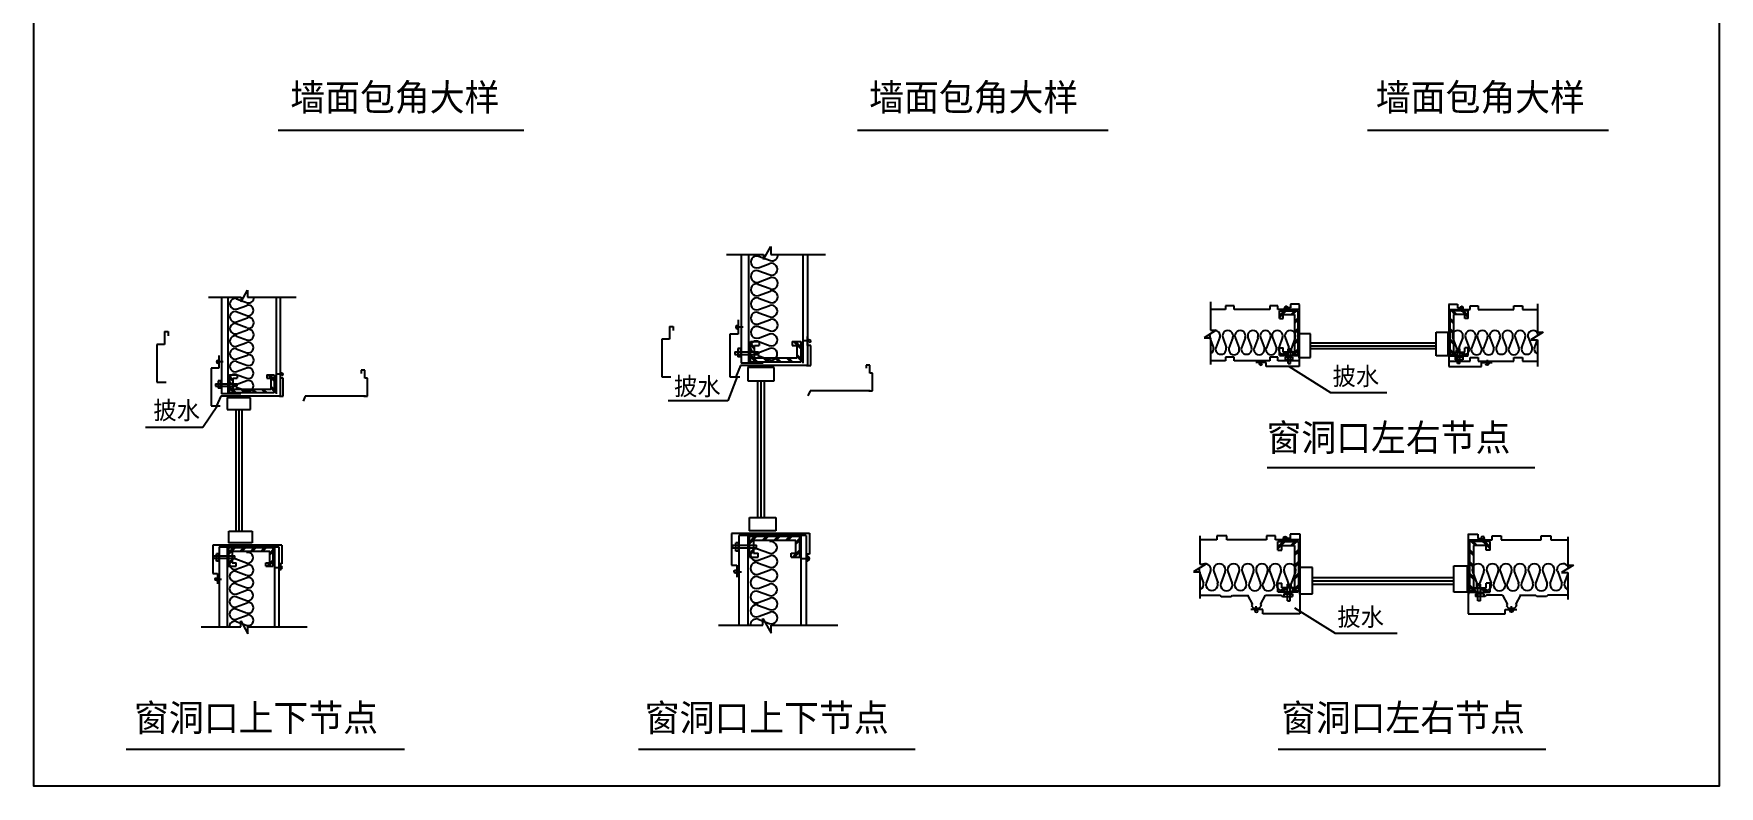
# Model space of a CAD drawing. Header units: metres. Extents: x 1038 to 1242, y 480 to 684.
# Drawn here: x 1038.2 to 1241.9, y 479.7 to 570.7 of the extents above; entities that cross this region are included whole.
import ezdxf

# ---------------------------------------------------------------- set-up
doc = ezdxf.new("R2010")
doc.units = ezdxf.units.M
doc.layers.add('2', color=1, linetype='Continuous')
doc.layers.add('5', color=7, linetype='Continuous')

msp = doc.modelspace()

# ---------------------------------------------------------------- linework, layer by layer
for p, q in [((1067.7, 559.01), (1097.4, 559.01)), ((1137.71, 559.01), (1168, 559.01)), ((1199.36, 559.01), (1228.49, 559.01)), ((1125.68, 542.04), (1127.14, 541.51)), ((1125.73, 543.77), (1127.19, 543.24)), ((1125.73, 542.38), (1127.12, 542.89)), ((1127.19, 542.93), (1127.19, 542.93)), ((1125.68, 540.41), (1127.14, 539.87)), ((1125.73, 540.66), (1127.19, 541.2)), ((1062.67, 538.63), (1063.97, 538.15)), ((1062.67, 537.39), (1063.9, 537.84)), ((1063.97, 537.88), (1063.97, 537.88)), ((1125.73, 539.03), (1127.19, 539.57)), ((1125.73, 538.71), (1127.19, 538.17)), ((1125.73, 537.32), (1127.12, 537.83)), ((1127.19, 537.86), (1127.19, 537.86)), ((1191.1, 537.95), (1191.1, 530.44)), ((1209.17, 537.95), (1209.17, 530.44)), ((1062.62, 537.09), (1063.92, 536.61)), ((1062.67, 535.86), (1063.97, 536.34)), ((1125.68, 536.98), (1127.14, 536.44)), ((1125.73, 535.6), (1127.19, 536.13)), ((1188.73, 537.17), (1190.94, 537.17)), ((1188.73, 536.61), (1189.29, 537.17)), ((1188.73, 536.39), (1189.51, 537.17)), ((1188.73, 536.24), (1188.73, 537.17)), ((1188.73, 536.24), (1189.16, 536.24)), ((1189.16, 536.74), (1190.51, 536.74)), ((1189.16, 536.24), (1189.16, 536.74)), ((1189.49, 537.57), (1189.49, 537.07)), ((1190.12, 536.74), (1190.55, 537.17)), ((1190.34, 536.74), (1190.77, 537.17)), ((1190.51, 536.74), (1190.51, 532.19)), ((1190.51, 535.88), (1190.94, 536.3)), ((1190.51, 535.66), (1190.94, 536.08)), ((1190.94, 537.17), (1190.94, 531.76)), ((1211.53, 537.17), (1209.32, 537.17)), ((1209.32, 537.17), (1209.32, 531.76)), ((1209.75, 535.88), (1209.32, 536.3)), ((1209.75, 535.66), (1209.32, 536.08)), ((1209.92, 536.74), (1209.49, 537.17)), ((1210.14, 536.74), (1209.72, 537.17)), ((1211.1, 536.74), (1209.75, 536.74)), ((1209.75, 536.74), (1209.75, 532.19)), ((1211.53, 536.39), (1210.75, 537.17)), ((1210.77, 537.57), (1210.77, 537.07)), ((1211.53, 536.61), (1210.97, 537.17)), ((1211.1, 536.24), (1211.1, 536.74)), ((1211.53, 536.24), (1211.1, 536.24)), ((1211.53, 536.24), (1211.53, 537.17)), ((1053.95, 534.66), (1054.4, 534.66)), ((1054.4, 534.66), (1054.4, 534.15)), ((1062.62, 535.64), (1063.92, 535.16)), ((1062.67, 534.41), (1063.97, 534.89)), ((1062.67, 534.12), (1063.97, 533.65)), ((1114.98, 535.29), (1115.43, 535.29)), ((1115.43, 535.29), (1115.43, 534.79)), ((1123.18, 535.24), (1123.9, 535.24)), ((1125.73, 535.27), (1127.19, 534.74)), ((1125.73, 533.89), (1127.19, 534.43)), ((1180.27, 534.01), (1180.75, 532.71)), ((1181.5, 534.01), (1181.02, 532.71)), ((1181.85, 533.97), (1182.32, 532.67)), ((1183.07, 533.97), (1182.6, 532.67)), ((1183.36, 533.97), (1183.84, 532.67)), ((1184.59, 534.01), (1184.11, 532.71)), ((1184.89, 533.97), (1185.34, 532.73)), ((1186.13, 533.97), (1185.65, 532.67)), ((1186.41, 533.97), (1186.89, 532.67)), ((1187.64, 534.01), (1187.16, 532.71)), ((1187.86, 533.97), (1188.34, 532.67)), ((1189.09, 534.01), (1188.62, 532.71)), ((1189.39, 533.97), (1189.85, 532.73)), ((1190.63, 533.97), (1190.15, 532.67)), ((1190.51, 534.62), (1190.94, 535.05)), ((1190.51, 534.4), (1190.94, 534.82)), ((1190.51, 533.36), (1190.94, 533.79)), ((1191.05, 534.38), (1191.05, 531.5)), ((1192.47, 534.38), (1191.05, 534.38)), ((1192.47, 531.54), (1192.47, 534.38)), ((1207.64, 531.74), (1207.64, 534.58)), ((1207.64, 534.58), (1209.07, 534.58)), ((1209.07, 534.58), (1209.07, 531.7)), ((1209.75, 534.62), (1209.32, 535.05)), ((1209.75, 534.4), (1209.32, 534.82)), ((1209.75, 533.36), (1209.32, 533.79)), ((1209.63, 533.97), (1210.11, 532.67)), ((1210.87, 533.97), (1210.41, 532.73)), ((1211.17, 534.01), (1211.65, 532.71)), ((1212.4, 533.97), (1211.92, 532.67)), ((1212.62, 534.01), (1213.1, 532.71)), ((1213.85, 533.97), (1213.37, 532.67)), ((1214.14, 533.97), (1214.61, 532.67)), ((1215.37, 533.97), (1214.92, 532.73)), ((1215.67, 534.01), (1216.15, 532.71)), ((1216.9, 533.97), (1216.43, 532.67)), ((1217.19, 533.97), (1217.66, 532.67)), ((1218.41, 533.97), (1217.94, 532.67)), ((1218.76, 534.01), (1219.24, 532.71)), ((1062.62, 532.58), (1063.92, 532.11)), ((1062.67, 532.89), (1063.9, 533.34)), ((1062.67, 531.36), (1063.97, 531.83)), ((1063.97, 533.37), (1063.97, 533.37)), ((1124.77, 530.99), (1124.77, 533.47)), ((1124.78, 533.46), (1125.82, 533.46)), ((1124.78, 533.26), (1125.26, 532.78)), ((1124.78, 533.01), (1125.26, 532.53)), ((1124.78, 531.85), (1125.65, 530.98)), ((1125.26, 532.98), (1125.82, 532.98)), ((1125.26, 531.46), (1125.26, 532.98)), ((1125.68, 533.5), (1127.14, 532.96)), ((1125.68, 532.12), (1127.14, 532.66)), ((1125.68, 531.78), (1127.14, 531.24)), ((1125.82, 533.46), (1125.82, 532.98)), ((1129.82, 533.46), (1130.86, 533.46)), ((1129.82, 533.46), (1129.82, 532.98)), ((1129.82, 532.98), (1130.38, 532.98)), ((1129.99, 533.46), (1130.86, 532.59)), ((1130.24, 533.46), (1130.86, 532.84)), ((1130.38, 532.98), (1130.38, 531.46)), ((1130.38, 531.91), (1130.86, 531.43)), ((1130.86, 533.46), (1130.86, 530.98)), ((1131.87, 533.55), (1131.15, 533.55)), ((1185.38, 532.67), (1185.38, 532.67)), ((1188.73, 532.69), (1189.16, 532.69)), ((1188.73, 531.76), (1188.73, 532.69)), ((1190.93, 531.75), (1188.73, 531.75)), ((1188.91, 531.76), (1189.34, 532.19)), ((1189.13, 531.76), (1189.56, 532.19)), ((1189.16, 532.19), (1189.16, 532.69)), ((1190.51, 532.19), (1189.16, 532.19)), ((1189.88, 532.67), (1189.88, 532.67)), ((1190.17, 531.76), (1190.94, 532.53)), ((1190.39, 531.76), (1190.94, 532.31)), ((1190.51, 533.14), (1190.94, 533.57)), ((1192.47, 533.32), (1207.68, 533.32)), ((1192.47, 532.96), (1207.68, 532.96)), ((1192.47, 532.61), (1207.68, 532.61)), ((1209.07, 531.74), (1207.64, 531.74)), ((1209.75, 533.14), (1209.32, 533.57)), ((1210.09, 531.76), (1209.32, 532.53)), ((1209.87, 531.76), (1209.32, 532.31)), ((1209.33, 531.75), (1211.53, 531.75)), ((1209.75, 532.19), (1211.1, 532.19)), ((1210.38, 532.67), (1210.38, 532.67)), ((1211.13, 531.76), (1210.7, 532.19)), ((1211.35, 531.76), (1210.92, 532.19)), ((1211.53, 532.69), (1211.1, 532.69)), ((1211.1, 532.19), (1211.1, 532.69)), ((1211.53, 531.76), (1211.53, 532.69)), ((1214.89, 532.67), (1214.89, 532.67)), ((1219.87, 533.68), (1219.51, 532.71)), ((1060.4, 531.04), (1061.04, 531.04)), ((1062.67, 531.07), (1063.97, 530.59)), ((1062.67, 529.84), (1063.97, 530.32)), ((1078.17, 530), (1077.73, 530)), ((1077.73, 530), (1077.73, 529.6)), ((1127.64, 530.33), (1124.4, 530.33)), ((1124.44, 530.33), (1124.44, 528.73)), ((1124.78, 531.6), (1125.4, 530.98)), ((1130.86, 530.98), (1124.78, 530.98)), ((1130.38, 531.46), (1125.26, 531.46)), ((1126.34, 531.46), (1126.82, 530.98)), ((1126.59, 531.46), (1127.07, 530.98)), ((1127.64, 528.73), (1127.64, 530.33)), ((1127.75, 531.46), (1128.23, 530.98)), ((1128, 531.46), (1128.48, 530.98)), ((1129.16, 531.46), (1129.64, 530.98)), ((1129.41, 531.46), (1129.89, 530.98)), ((1130.38, 531.66), (1130.86, 531.18)), ((1139.2, 530.63), (1138.76, 530.63)), ((1138.76, 530.63), (1138.76, 530.23)), ((1187.12, 530.92), (1185.85, 530.92)), ((1186.42, 530.77), (1186.42, 531.27)), ((1187.12, 530.44), (1187.12, 530.92)), ((1191.1, 530.44), (1187.12, 530.44)), ((1189.9, 530.44), (1194.9, 527.32)), ((1191.05, 531.54), (1192.47, 531.54)), ((1209.17, 530.44), (1213.14, 530.44)), ((1213.14, 530.44), (1213.14, 530.92)), ((1213.14, 530.92), (1214.41, 530.92)), ((1213.85, 530.77), (1213.85, 531.26)), ((1061.81, 527.26), (1061.81, 529.47)), ((1061.83, 529.46), (1062.75, 529.46)), ((1061.83, 529.28), (1062.25, 528.86)), ((1061.83, 529.06), (1062.25, 528.63)), ((1061.83, 528.03), (1062.6, 527.26)), ((1061.83, 527.8), (1062.38, 527.26)), ((1062.25, 529.03), (1062.75, 529.03)), ((1062.25, 527.68), (1062.25, 529.03)), ((1066.81, 527.68), (1062.25, 527.68)), ((1062.62, 529.49), (1063.92, 529.02)), ((1062.62, 528.27), (1063.92, 528.74)), ((1062.62, 527.96), (1063.92, 527.49)), ((1062.75, 529.46), (1062.75, 529.03)), ((1063.21, 527.68), (1063.63, 527.26)), ((1063.43, 527.68), (1063.85, 527.26)), ((1064.46, 527.68), (1064.89, 527.26)), ((1064.69, 527.68), (1065.11, 527.26)), ((1065.72, 527.68), (1066.15, 527.26)), ((1065.94, 527.68), (1066.37, 527.26)), ((1066.31, 529.46), (1067.23, 529.46)), ((1066.31, 529.46), (1066.31, 529.03)), ((1066.31, 529.03), (1066.81, 529.03)), ((1066.46, 529.46), (1067.23, 528.69)), ((1066.68, 529.46), (1067.23, 528.91)), ((1066.81, 529.03), (1066.81, 527.68)), ((1066.81, 528.08), (1067.23, 527.65)), ((1066.81, 527.85), (1067.23, 527.43)), ((1067.23, 529.46), (1067.23, 527.26)), ((1068.13, 529.54), (1067.49, 529.54)), ((1124.44, 528.73), (1127.64, 528.73)), ((1125.64, 528.73), (1125.64, 512.15)), ((1126.04, 528.73), (1126.04, 512.15)), ((1126.44, 528.73), (1126.44, 512.15)), ((1064.37, 526.68), (1061.49, 526.68)), ((1061.52, 526.68), (1061.52, 525.26)), ((1067.23, 527.26), (1061.83, 527.26)), ((1064.37, 525.26), (1064.37, 526.68)), ((1061.52, 525.26), (1064.37, 525.26)), ((1062.59, 525.26), (1062.59, 510.52)), ((1062.94, 525.26), (1062.94, 510.52)), ((1063.3, 525.26), (1063.3, 510.52)), ((1187.22, 518.24), (1219.57, 518.24)), ((1124.66, 510.59), (1124.66, 512.19)), ((1124.66, 512.19), (1127.86, 512.19)), ((1127.86, 512.19), (1127.86, 510.59)), ((1061.72, 509.13), (1061.72, 510.55)), ((1061.72, 510.55), (1064.57, 510.55)), ((1064.57, 510.55), (1064.57, 509.13)), ((1131.9, 510.26), (1122.48, 510.26)), ((1122.48, 510.26), (1122.48, 506.44)), ((1127.86, 510.59), (1124.62, 510.59)), ((1124.63, 509.9), (1124.63, 507.42)), ((1124.65, 509.03), (1125.51, 509.9)), ((1124.65, 509.28), (1125.26, 509.9)), ((1130.73, 509.9), (1124.65, 509.9)), ((1125.13, 509.42), (1125.13, 507.9)), ((1130.25, 509.42), (1125.13, 509.42)), ((1126.2, 509.42), (1126.68, 509.9)), ((1126.45, 509.42), (1126.93, 509.9)), ((1127.61, 509.42), (1128.09, 509.9)), ((1127.86, 509.42), (1128.34, 509.9)), ((1129.03, 509.42), (1129.51, 509.9)), ((1129.28, 509.42), (1129.76, 509.9)), ((1130.25, 509.23), (1130.73, 509.71)), ((1130.25, 508.98), (1130.73, 509.46)), ((1130.25, 507.9), (1130.25, 509.42)), ((1130.73, 507.42), (1130.73, 509.9)), ((1189.36, 509.74), (1189.36, 509.18)), ((1191.17, 510.17), (1191.17, 500.55)), ((1211.5, 510.17), (1211.5, 500.55)), ((1213.31, 509.74), (1213.31, 509.18)), ((1068.15, 508.84), (1059.78, 508.84)), ((1059.78, 508.84), (1059.78, 505.44)), ((1064.57, 509.13), (1061.68, 509.13)), ((1061.69, 508.51), (1061.69, 506.31)), ((1061.71, 507.75), (1062.48, 508.52)), ((1061.71, 507.97), (1062.25, 508.52)), ((1067.11, 508.52), (1061.71, 508.52)), ((1062.13, 508.09), (1062.13, 506.74)), ((1066.68, 508.09), (1062.13, 508.09)), ((1063.08, 508.09), (1063.51, 508.52)), ((1063.31, 508.09), (1063.73, 508.52)), ((1064.34, 508.09), (1064.77, 508.52)), ((1064.56, 508.09), (1064.99, 508.52)), ((1065.6, 508.09), (1066.02, 508.52)), ((1065.82, 508.09), (1066.25, 508.52)), ((1066.68, 507.92), (1067.11, 508.34)), ((1066.68, 507.7), (1067.11, 508.12)), ((1066.68, 506.74), (1066.68, 508.09)), ((1067.11, 506.31), (1067.11, 508.52)), ((1124.65, 507.87), (1125.13, 508.35)), ((1124.65, 507.62), (1125.13, 508.1)), ((1124.65, 507.42), (1125.69, 507.42)), ((1125.13, 507.9), (1125.69, 507.9)), ((1125.64, 508.42), (1127.1, 507.88)), ((1125.69, 507.42), (1125.69, 507.9)), ((1125.69, 507.04), (1127.15, 507.57)), ((1129.69, 507.42), (1129.69, 507.9)), ((1129.69, 507.9), (1130.25, 507.9)), ((1129.69, 507.42), (1130.73, 507.42)), ((1129.85, 507.42), (1130.73, 508.29)), ((1130.1, 507.42), (1130.73, 508.04)), ((1188.52, 508.25), (1188.52, 509.29)), ((1188.52, 508.42), (1189.39, 509.29)), ((1188.52, 508.67), (1189.14, 509.29)), ((1188.52, 509.29), (1191, 509.29)), ((1188.52, 508.25), (1189, 508.25)), ((1189, 508.25), (1189, 508.81)), ((1189, 508.81), (1190.52, 508.81)), ((1190.07, 508.81), (1190.55, 509.29)), ((1190.32, 508.81), (1190.8, 509.29)), ((1190.52, 508.81), (1190.52, 503.69)), ((1190.52, 507.84), (1191, 508.32)), ((1190.52, 507.59), (1191, 508.07)), ((1191, 509.29), (1191, 503.21)), ((1211.68, 509.29), (1211.68, 503.21)), ((1214.16, 509.29), (1211.68, 509.29)), ((1212.16, 507.84), (1211.68, 508.32)), ((1212.16, 507.59), (1211.68, 508.07)), ((1212.35, 508.81), (1211.87, 509.29)), ((1212.6, 508.81), (1212.12, 509.29)), ((1212.16, 508.81), (1212.16, 503.69)), ((1213.68, 508.81), (1212.16, 508.81)), ((1214.16, 508.42), (1213.29, 509.29)), ((1214.16, 508.67), (1213.54, 509.29)), ((1213.68, 508.25), (1213.68, 508.81)), ((1214.16, 508.25), (1213.68, 508.25)), ((1214.16, 508.25), (1214.16, 509.29)), ((1059.78, 505.44), (1060.37, 505.44)), ((1060.37, 505.44), (1060.37, 504.17)), ((1061.71, 506.71), (1062.13, 507.14)), ((1061.71, 506.49), (1062.13, 506.92)), ((1061.71, 506.31), (1062.63, 506.31)), ((1062.13, 506.74), (1062.63, 506.74)), ((1062.58, 507.2), (1063.88, 506.72)), ((1062.58, 505.7), (1063.88, 505.22)), ((1062.63, 506.31), (1062.63, 506.74)), ((1062.63, 505.97), (1063.93, 506.45)), ((1066.19, 506.31), (1066.19, 506.74)), ((1066.19, 506.74), (1066.68, 506.74)), ((1066.19, 506.31), (1067.11, 506.31)), ((1066.33, 506.31), (1067.11, 507.09)), ((1066.56, 506.31), (1067.11, 506.87)), ((1068.02, 506.13), (1067.38, 506.13)), ((1122.48, 506.44), (1123.14, 506.44)), ((1122.97, 505.64), (1123.69, 505.64)), ((1123.14, 506.44), (1123.14, 505.01)), ((1125.64, 506.73), (1127.1, 506.19)), ((1125.69, 505.35), (1127.15, 505.89)), ((1131.75, 507.22), (1131.03, 507.22)), ((1179.1, 505.45), (1179.53, 504.28)), ((1180.38, 505.74), (1179.84, 504.28)), ((1180.77, 505.69), (1181.3, 504.23)), ((1182.15, 505.69), (1181.61, 504.23)), ((1182.47, 505.69), (1183.01, 504.23)), ((1183.85, 505.74), (1183.32, 504.28)), ((1184.19, 505.69), (1184.7, 504.3)), ((1185.58, 505.69), (1185.05, 504.23)), ((1185.9, 505.69), (1186.44, 504.23)), ((1187.29, 505.74), (1186.75, 504.28)), ((1187.54, 505.69), (1188.07, 504.23)), ((1188.92, 505.74), (1188.38, 504.28)), ((1189.26, 505.69), (1189.77, 504.3)), ((1190.65, 505.69), (1190.11, 504.23)), ((1190.52, 506.42), (1191, 506.9)), ((1190.52, 506.17), (1191, 506.65)), ((1190.52, 505.01), (1191, 505.49)), ((1190.52, 504.76), (1191, 505.24)), ((1192.72, 506.16), (1191.12, 506.16)), ((1191.12, 506.16), (1191.12, 502.92)), ((1192.72, 502.96), (1192.72, 506.16)), ((1209.79, 506.38), (1211.39, 506.38)), ((1209.79, 503.18), (1209.79, 506.38)), ((1211.39, 506.38), (1211.39, 503.14)), ((1211.55, 506.16), (1211.55, 502.92)), ((1212.16, 506.42), (1211.68, 506.9)), ((1212.16, 506.17), (1211.68, 506.65)), ((1212.16, 505.01), (1211.68, 505.49)), ((1212.16, 504.76), (1211.68, 505.24)), ((1212.03, 505.69), (1212.56, 504.23)), ((1213.42, 505.69), (1212.91, 504.3)), ((1213.76, 505.74), (1214.29, 504.28)), ((1215.14, 505.69), (1214.6, 504.23)), ((1215.39, 505.74), (1215.93, 504.28)), ((1216.77, 505.69), (1216.23, 504.23)), ((1217.09, 505.69), (1217.63, 504.23)), ((1218.48, 505.69), (1217.97, 504.3)), ((1218.82, 505.74), (1219.36, 504.28)), ((1220.2, 505.69), (1219.67, 504.23)), ((1220.53, 505.69), (1221.06, 504.23)), ((1221.91, 505.69), (1221.37, 504.23)), ((1222.3, 505.74), (1222.84, 504.28)), ((1223.56, 505.41), (1223.14, 504.28)), ((1060.22, 504.73), (1060.86, 504.73)), ((1062.63, 504.47), (1063.93, 504.95)), ((1062.63, 504.19), (1063.93, 503.71)), ((1062.63, 502.95), (1063.86, 503.4)), ((1063.93, 503.44), (1063.93, 503.44)), ((1125.64, 503.3), (1127.1, 502.76)), ((1125.69, 505.03), (1127.15, 504.49)), ((1125.69, 503.64), (1127.08, 504.15)), ((1127.15, 504.18), (1127.15, 504.18)), ((1184.74, 504.23), (1184.74, 504.23)), ((1190.99, 503.19), (1188.51, 503.19)), ((1188.52, 503.21), (1188.52, 504.25)), ((1188.52, 504.25), (1189, 504.25)), ((1188.72, 503.21), (1189.2, 503.69)), ((1188.97, 503.21), (1189.45, 503.69)), ((1189, 503.69), (1189, 504.25)), ((1190.52, 503.69), (1189, 503.69)), ((1189.81, 504.23), (1189.81, 504.23)), ((1190.13, 503.21), (1191, 504.07)), ((1190.38, 503.21), (1191, 503.82)), ((1192.72, 504.96), (1209.83, 504.96)), ((1192.72, 504.56), (1209.83, 504.56)), ((1192.72, 504.16), (1209.83, 504.16)), ((1212.54, 503.21), (1211.68, 504.07)), ((1212.29, 503.21), (1211.68, 503.82)), ((1211.68, 503.19), (1214.16, 503.19)), ((1212.16, 503.69), (1213.68, 503.69)), ((1212.87, 504.23), (1212.87, 504.23)), ((1213.71, 503.21), (1213.23, 503.69)), ((1213.96, 503.21), (1213.48, 503.69)), ((1213.68, 503.69), (1213.68, 504.25)), ((1214.16, 504.25), (1213.68, 504.25)), ((1214.16, 503.21), (1214.16, 504.25)), ((1217.94, 504.23), (1217.94, 504.23)), ((1062.58, 502.65), (1063.88, 502.17)), ((1062.63, 501.42), (1063.93, 501.9)), ((1125.64, 501.61), (1127.1, 501.07)), ((1125.69, 501.92), (1127.15, 502.45)), ((1185.91, 500.92), (1185.91, 501.48)), ((1190.51, 501.3), (1195.46, 498.21)), ((1191.12, 502.96), (1192.72, 502.96)), ((1211.39, 503.18), (1209.79, 503.18)), ((1216.77, 500.92), (1216.77, 501.48)), ((1062.58, 501.15), (1063.88, 500.67)), ((1062.63, 499.92), (1063.93, 500.4)), ((1062.63, 499.63), (1063.93, 499.16)), ((1125.69, 500.23), (1127.15, 500.77)), ((1125.69, 499.91), (1127.15, 499.37)), ((1186.7, 501.09), (1185.27, 501.09)), ((1186.7, 500.55), (1186.7, 501.09)), ((1191.17, 500.55), (1186.7, 500.55)), ((1211.5, 500.55), (1215.98, 500.55)), ((1215.98, 500.55), (1215.98, 501.09)), ((1215.98, 501.09), (1217.4, 501.09)), ((1063.93, 498.88), (1063.93, 498.88)), ((1127.15, 499.06), (1127.15, 499.06)), ((1049.32, 484.19), (1082.98, 484.19)), ((1111.23, 484.19), (1144.7, 484.19)), ((1188.54, 484.19), (1220.89, 484.19))]:
    msp.add_line(p, q)
msp.add_lwpolyline([(1038.15, 684.26), (1241.87, 684.26), (1241.87, 479.72), (1038.15, 479.72)], close=True)
for points in [[(1189.33, 537.51, -0.04), (1189.33, 537.54, -1), (1189.69, 537.54, -1)], [(1210.93, 537.51, 0.04), (1210.93, 537.54, 1), (1210.57, 537.54, 1)], [(1123.24, 535.41, 0.04), (1123.21, 535.41, 1), (1123.21, 535.01, 1)], [(1131.81, 533.73, -0.04), (1131.84, 533.73, -1), (1131.84, 533.33, -1)], [(1060.46, 531.19, 0.04), (1060.43, 531.19, 1), (1060.43, 530.84, 1)], [(1068.07, 529.69, -0.04), (1068.1, 529.7, -1), (1068.1, 529.34, -1)], [(1186.26, 530.83, 0.04), (1186.26, 530.8, 1), (1186.62, 530.8, 1)], [(1214, 530.82, -0.04), (1214, 530.79, -1), (1213.65, 530.79, -1)], [(1189.19, 509.67, -0.04), (1189.19, 509.71, -1), (1189.59, 509.71, -1)], [(1213.48, 509.67, 0.04), (1213.49, 509.71, 1), (1213.09, 509.71, 1)], [(1131.69, 507.05, 0.04), (1131.72, 507.04, 1), (1131.72, 507.44, 1)], [(1067.96, 505.98, 0.04), (1067.99, 505.98, 1), (1067.99, 506.33, 1)], [(1123.03, 505.47, -0.04), (1123, 505.47, -1), (1123, 505.87, -1)], [(1060.27, 504.58, -0.04), (1060.24, 504.58, -1), (1060.24, 504.93, -1)], [(1185.74, 500.99, 0.04), (1185.73, 500.95, 1), (1186.13, 500.95, 1)], [(1216.94, 500.99, -0.04), (1216.94, 500.95, -1), (1216.54, 500.95, -1)]]:
    msp.add_lwpolyline(points, format="xyb")
for centre, radius, start, end in [((1127.37, 543.94), 0.72, 254.04, 5.23), ((1125.53, 543.08), 0.72, 71.69, 288.31), ((1125.53, 541.34), 0.72, 71.69, 288.31), ((1127.31, 542.2), 0.72, 254.04, 105.96), ((1125.53, 539.72), 0.72, 71.69, 288.31), ((1127.37, 540.5), 0.72, 254.04, 105.96), ((1062.49, 538.01), 0.64, 71.69, 288.31), ((1064.08, 537.23), 0.64, 254.04, 105.96), ((1064.12, 538.77), 0.64, 254.04, 5.23), ((1125.53, 538.02), 0.72, 71.69, 288.31), ((1127.31, 537.14), 0.72, 254.04, 105.96), ((1127.37, 538.87), 0.72, 254.04, 105.96), ((1062.49, 536.46), 0.64, 71.69, 288.31), ((1064.12, 535.72), 0.64, 254.04, 105.96), ((1125.53, 536.29), 0.72, 71.69, 288.31), ((1127.37, 535.44), 0.72, 254.04, 105.96), ((1062.49, 535.02), 0.64, 71.69, 288.31), ((1062.49, 533.51), 0.64, 71.69, 288.31), ((1064.12, 534.27), 0.64, 254.04, 105.96), ((1125.53, 534.58), 0.72, 71.69, 288.31), ((1127.31, 533.66), 0.72, 254.04, 105.96), ((1180.91, 534.15), 0.64, 161.51, 198.31), ((1180.91, 534.15), 0.64, 341.69, 81.13), ((1182.46, 534.15), 0.64, 341.69, 198.31), ((1183.97, 534.15), 0.64, 341.69, 198.31), ((1185.51, 534.15), 0.64, 341.69, 198.31), ((1187.03, 534.15), 0.64, 341.69, 198.31), ((1188.46, 534.15), 0.64, 341.69, 198.31), ((1190.02, 534.15), 0.64, 341.69, 198.31), ((1210.25, 534.15), 0.64, 341.69, 198.31), ((1211.8, 534.15), 0.64, 341.69, 198.31), ((1213.24, 534.15), 0.64, 341.69, 198.31), ((1214.75, 534.15), 0.64, 341.69, 198.31), ((1216.29, 534.15), 0.64, 341.69, 198.31), ((1217.8, 534.15), 0.64, 341.69, 198.31), ((1219.35, 534.15), 0.64, 5.66, 198.71), ((1062.49, 531.97), 0.64, 71.69, 288.31), ((1064.08, 532.73), 0.64, 254.04, 105.96), ((1064.12, 531.21), 0.64, 254.04, 105.96), ((1125.48, 532.81), 0.72, 71.69, 288.31), ((1127.3, 531.95), 0.72, 254.04, 105.96), ((1180.12, 532.57), 0.64, 298.89, 15.96), ((1181.64, 532.56), 0.64, 164.04, 15.96), ((1183.22, 532.51), 0.64, 164.04, 15.96), ((1184.73, 532.56), 0.64, 164.04, 15.96), ((1186.27, 532.51), 0.64, 164.04, 15.96), ((1187.72, 532.51), 0.64, 164.04, 15.96), ((1189.23, 532.56), 0.64, 164.04, 15.96), ((1190.77, 532.51), 0.64, 164.04, 275.23), ((1209.49, 532.51), 0.64, 264.77, 15.96), ((1211.03, 532.56), 0.64, 164.04, 15.96), ((1212.54, 532.51), 0.64, 164.04, 15.96), ((1213.99, 532.51), 0.64, 164.04, 15.96), ((1215.53, 532.56), 0.64, 164.04, 15.96), ((1217.04, 532.51), 0.64, 164.04, 15.96), ((1218.62, 532.56), 0.64, 164.04, 15.96), ((1220.14, 532.57), 0.64, 164.04, 241.11), ((1062.49, 530.46), 0.64, 71.69, 288.31), ((1064.08, 529.64), 0.64, 254.04, 105.96), ((1062.44, 528.88), 0.64, 71.69, 288.31), ((1064.07, 528.12), 0.64, 254.04, 105.96), ((1127.27, 508.58), 0.72, 254.04, 105.96), ((1064.04, 507.34), 0.64, 254.04, 105.96), ((1125.49, 507.71), 0.72, 71.69, 288.31), ((1127.32, 506.88), 0.72, 254.04, 105.96), ((1062.45, 506.57), 0.64, 71.69, 288.31), ((1062.45, 505.09), 0.64, 71.69, 288.31), ((1064.08, 505.83), 0.64, 254.04, 105.96), ((1125.49, 506.04), 0.72, 71.69, 288.31), ((1127.32, 505.19), 0.72, 254.04, 105.96), ((1179.75, 505.88), 0.76, 165.77, 197.82), ((1179.71, 505.89), 0.72, 341.69, 111.19), ((1181.46, 505.89), 0.72, 341.69, 198.31), ((1183.16, 505.89), 0.72, 341.69, 198.31), ((1184.89, 505.89), 0.72, 341.69, 198.31), ((1186.6, 505.89), 0.72, 341.69, 198.31), ((1188.21, 505.89), 0.72, 341.69, 198.31), ((1189.96, 505.89), 0.72, 341.69, 198.31), ((1212.72, 505.89), 0.72, 341.69, 198.31), ((1214.46, 505.89), 0.72, 341.69, 198.31), ((1216.08, 505.89), 0.72, 341.69, 198.31), ((1217.78, 505.89), 0.72, 341.69, 198.31), ((1219.51, 505.89), 0.72, 341.69, 198.31), ((1221.22, 505.89), 0.72, 341.69, 198.31), ((1222.97, 505.89), 0.72, 14.7, 198.31), ((1062.45, 503.57), 0.64, 71.69, 288.31), ((1064.04, 502.79), 0.64, 254.04, 105.96), ((1064.08, 504.33), 0.64, 254.04, 105.96), ((1125.49, 504.34), 0.72, 71.69, 288.31), ((1125.49, 502.59), 0.72, 71.69, 288.31), ((1127.27, 503.46), 0.72, 254.04, 105.96), ((1178.82, 504.12), 0.72, 298.89, 15.96), ((1180.54, 504.1), 0.72, 164.04, 15.96), ((1182.31, 504.05), 0.72, 164.04, 15.96), ((1184.01, 504.1), 0.72, 164.04, 15.96), ((1185.74, 504.05), 0.72, 164.04, 15.96), ((1187.38, 504.05), 0.72, 164.04, 15.96), ((1189.08, 504.1), 0.72, 164.04, 15.96), ((1190.81, 504.05), 0.72, 164.04, 275.23), ((1211.86, 504.05), 0.72, 264.77, 15.96), ((1213.6, 504.1), 0.72, 164.04, 15.96), ((1215.3, 504.05), 0.72, 164.04, 15.96), ((1216.93, 504.05), 0.72, 164.04, 15.96), ((1218.66, 504.1), 0.72, 164.04, 15.96), ((1220.36, 504.05), 0.72, 164.04, 15.96), ((1222.14, 504.1), 0.72, 164.04, 15.96), ((1223.85, 504.12), 0.72, 164.04, 241.11), ((1062.45, 502.02), 0.64, 71.69, 288.31), ((1062.45, 500.53), 0.64, 71.69, 288.31), ((1064.08, 501.28), 0.64, 254.04, 105.96), ((1125.49, 500.92), 0.72, 71.69, 288.31), ((1127.32, 501.76), 0.72, 254.04, 105.96), ((1062.45, 499.02), 0.64, 71.69, 182.4), ((1064.08, 499.78), 0.64, 254.04, 105.96), ((1125.49, 499.22), 0.72, 71.69, 182.4), ((1127.32, 500.07), 0.72, 254.04, 105.96)]:
    msp.add_arc(centre, radius, start, end)
at = {"layer": '2'}
for p, q in [((1121.9, 544), (1126.37, 544)), ((1123.67, 544), (1123.67, 530.85)), ((1124.53, 544), (1124.53, 530.85)), ((1126.37, 543.38), (1127.22, 544.94)), ((1126.37, 544), (1126.37, 543.38)), ((1127.22, 544.94), (1127.22, 544)), ((1127.22, 544), (1133.84, 544)), ((1131.1, 544), (1131.1, 530.85)), ((1131.66, 544), (1131.66, 530.55)), ((1059.26, 538.83), (1063.24, 538.83)), ((1060.83, 538.83), (1060.83, 527.14)), ((1061.6, 538.83), (1061.6, 527.14)), ((1063.24, 538.27), (1063.99, 539.66)), ((1063.24, 538.83), (1063.24, 538.27)), ((1063.99, 539.66), (1063.99, 538.83)), ((1063.99, 538.83), (1069.88, 538.83)), ((1067.44, 538.83), (1067.44, 527.14)), ((1067.94, 538.83), (1067.94, 526.88)), ((1180.37, 538.26), (1180.37, 534.82)), ((1191.12, 537.97), (1190.05, 537.97)), ((1190.05, 537.97), (1190.05, 537.52)), ((1209.14, 537.97), (1210.21, 537.97)), ((1210.21, 537.97), (1210.21, 537.52)), ((1219.88, 538.01), (1219.88, 534.58)), ((1123.31, 536.09), (1123.31, 534.36)), ((1182.19, 537.35), (1180.41, 537.35)), ((1183.25, 537.8), (1182.19, 537.8)), ((1182.19, 537.8), (1182.19, 537.35)), ((1183.25, 537.35), (1183.25, 537.8)), ((1187.53, 537.35), (1183.25, 537.35)), ((1188.5, 537.8), (1187.53, 537.8)), ((1187.53, 537.8), (1187.53, 537.35)), ((1188.5, 537.35), (1188.5, 537.8)), ((1191.04, 537.35), (1188.5, 537.35)), ((1190.05, 537.52), (1189.28, 537.52)), ((1209.22, 537.35), (1211.76, 537.35)), ((1210.21, 537.52), (1210.98, 537.52)), ((1211.76, 537.35), (1211.76, 537.8)), ((1211.76, 537.8), (1212.74, 537.8)), ((1212.74, 537.8), (1212.74, 537.35)), ((1212.74, 537.35), (1217.02, 537.35)), ((1217.02, 537.35), (1217.02, 537.8)), ((1217.02, 537.8), (1218.07, 537.8)), ((1218.07, 537.8), (1218.07, 537.35)), ((1218.07, 537.35), (1219.85, 537.35)), ((1053.95, 534.66), (1053.95, 533.12)), ((1114.98, 533.75), (1114.08, 533.75)), ((1114.08, 533.75), (1114.08, 529.19)), ((1114.98, 535.29), (1114.98, 533.75)), ((1123.31, 534.36), (1122.29, 534.36)), ((1122.29, 534.36), (1122.29, 529.22)), ((1131.69, 532.97), (1131.69, 534.07)), ((1181.08, 534.82), (1179.6, 533.92)), ((1179.6, 533.92), (1180.37, 533.92)), ((1180.37, 534.82), (1181.08, 534.82)), ((1180.37, 533.92), (1180.37, 530.68)), ((1220.58, 534.58), (1219.1, 533.67)), ((1219.88, 534.58), (1220.58, 534.58)), ((1053.95, 533.12), (1053.05, 533.12)), ((1053.05, 533.12), (1053.05, 528.55)), ((1060.52, 531.79), (1060.52, 530.26)), ((1132.07, 532.97), (1131.69, 532.97)), ((1132.07, 530.56), (1132.07, 532.97)), ((1219.1, 533.67), (1219.88, 533.67)), ((1219.88, 533.67), (1219.88, 530.43)), ((1060.52, 530.26), (1059.61, 530.26)), ((1059.61, 530.26), (1059.61, 525.69)), ((1067.97, 529.02), (1067.97, 530)), ((1078.17, 529.02), (1078.17, 530)), ((1123.58, 530.55), (1123.02, 529.22)), ((1131.77, 530.55), (1123.58, 530.55)), ((1126.33, 530.86), (1123.67, 530.86)), ((1131.55, 530.56), (1132.07, 530.56)), ((1139.2, 529.66), (1139.2, 530.63)), ((1182.19, 531.14), (1180.41, 531.14)), ((1183.25, 531.59), (1182.19, 531.59)), ((1182.19, 531.59), (1182.19, 531.14)), ((1183.25, 531.14), (1183.25, 531.59)), ((1187.53, 531.14), (1183.25, 531.14)), ((1188.5, 531.59), (1187.53, 531.59)), ((1187.53, 531.59), (1187.53, 531.14)), ((1188.5, 531.14), (1188.5, 531.59)), ((1191.04, 531.14), (1188.5, 531.14)), ((1209.22, 531.1), (1211.76, 531.1)), ((1211.76, 531.1), (1211.76, 531.55)), ((1211.76, 531.55), (1212.74, 531.55)), ((1212.74, 531.55), (1212.74, 531.1)), ((1212.74, 531.1), (1217.02, 531.1)), ((1217.02, 531.1), (1217.02, 531.55)), ((1217.02, 531.55), (1218.07, 531.55)), ((1218.07, 531.55), (1218.07, 531.1)), ((1218.07, 531.1), (1219.85, 531.1)), ((1053.05, 528.55), (1054.14, 528.55)), ((1068.3, 529.02), (1067.97, 529.02)), ((1068.3, 526.88), (1068.3, 529.02)), ((1078.5, 529.02), (1078.17, 529.02)), ((1078.5, 526.88), (1078.5, 529.02)), ((1114.08, 529.19), (1115.16, 529.19)), ((1123.15, 529.23), (1122.04, 526.28)), ((1122.29, 529.22), (1123.51, 529.22)), ((1139.53, 529.66), (1139.2, 529.66)), ((1139.53, 527.52), (1139.53, 529.66)), ((1060.38, 525.7), (1058.6, 523.08)), ((1059.61, 525.69), (1060.7, 525.69)), ((1060.76, 526.88), (1060.26, 525.69)), ((1068.04, 526.88), (1060.76, 526.88)), ((1063.2, 527.14), (1060.83, 527.14)), ((1067.84, 526.88), (1068.3, 526.88)), ((1070.96, 526.88), (1070.7, 526.26)), ((1078.24, 526.88), (1070.96, 526.88)), ((1078.04, 526.88), (1078.5, 526.88)), ((1122.04, 526.28), (1114.83, 526.28)), ((1131.99, 527.51), (1131.73, 526.9)), ((1139.26, 527.51), (1131.99, 527.51)), ((1139.07, 527.52), (1139.53, 527.52)), ((1194.9, 527.32), (1201.68, 527.32)), ((1058.6, 523.08), (1051.65, 523.08)), ((1123.38, 510.04), (1123.38, 499.19)), ((1131.49, 510.03), (1123.38, 510.03)), ((1124.45, 510.04), (1124.45, 499.19)), ((1130.88, 510.04), (1130.88, 499.19)), ((1131.49, 510.04), (1131.49, 499.19)), ((1131.9, 510.3), (1131.9, 507.77)), ((1179.1, 509.99), (1179.1, 506.55)), ((1181.16, 509.49), (1179.16, 509.49)), ((1182.34, 510), (1181.16, 510)), ((1181.16, 510), (1181.16, 509.49)), ((1182.34, 509.49), (1182.34, 510)), ((1187.16, 509.49), (1182.34, 509.49)), ((1188.25, 510), (1187.16, 510)), ((1187.16, 510), (1187.16, 509.49)), ((1188.25, 509.49), (1188.25, 510)), ((1191.11, 509.49), (1188.25, 509.49)), ((1190, 509.68), (1189.13, 509.68)), ((1191.2, 510.19), (1190, 510.19)), ((1190, 510.19), (1190, 509.68)), ((1211.48, 510.19), (1212.67, 510.19)), ((1211.57, 509.49), (1214.42, 509.49)), ((1212.67, 510.19), (1212.67, 509.68)), ((1212.67, 509.68), (1213.55, 509.68)), ((1214.42, 509.49), (1214.42, 510)), ((1214.42, 510), (1215.52, 510)), ((1215.52, 510), (1215.52, 509.49)), ((1215.52, 509.49), (1220.33, 509.49)), ((1220.33, 509.49), (1220.33, 510)), ((1220.33, 510), (1221.52, 510)), ((1221.52, 510), (1221.52, 509.49)), ((1221.52, 509.49), (1223.52, 509.49)), ((1223.56, 509.87), (1223.56, 506.44)), ((1060.58, 508.64), (1060.58, 498.99)), ((1067.79, 508.63), (1060.58, 508.63)), ((1061.53, 508.64), (1061.53, 498.99)), ((1067.25, 508.64), (1067.25, 498.99)), ((1067.79, 508.64), (1067.79, 498.99)), ((1068.15, 508.87), (1068.15, 506.62)), ((1131.9, 507.77), (1131.65, 507.77)), ((1131.65, 507.77), (1131.65, 506.86)), ((1068.15, 506.62), (1067.93, 506.62)), ((1067.93, 506.62), (1067.93, 505.81)), ((1179.81, 506.55), (1178.33, 505.65)), ((1178.33, 505.65), (1179.1, 505.65)), ((1179.1, 506.55), (1179.81, 506.55)), ((1179.1, 505.65), (1179.1, 502.41)), ((1224.27, 506.44), (1222.79, 505.54)), ((1222.79, 505.54), (1223.56, 505.54)), ((1223.56, 506.44), (1224.27, 506.44)), ((1223.56, 505.54), (1223.56, 502.29)), ((1179.17, 502.8), (1181.54, 502.8)), ((1181.54, 502.8), (1181.68, 502.67)), ((1181.68, 502.67), (1182.88, 502.67)), ((1182.88, 502.67), (1183.01, 502.8)), ((1183.02, 502.77), (1184.93, 502.77)), ((1184.85, 502.81), (1185.45, 501.69)), ((1185.45, 501.69), (1185.29, 501.57)), ((1185.29, 501.57), (1185.6, 501.19)), ((1185.6, 501.19), (1186.22, 501.19)), ((1186.23, 501.19), (1185.61, 501.19)), ((1186.55, 501.57), (1186.23, 501.19)), ((1186.99, 502.8), (1186.39, 501.69)), ((1186.39, 501.69), (1186.55, 501.57)), ((1187.03, 502.8), (1188.95, 502.8)), ((1188.95, 502.8), (1189.08, 502.67)), ((1189.08, 502.67), (1190.15, 502.67)), ((1190.15, 502.67), (1190.28, 502.8)), ((1212.53, 502.67), (1212.39, 502.8)), ((1213.59, 502.67), (1212.53, 502.67)), ((1213.73, 502.8), (1213.59, 502.67)), ((1215.65, 502.8), (1213.73, 502.8)), ((1215.68, 502.8), (1216.28, 501.69)), ((1216.28, 501.69), (1216.12, 501.57)), ((1216.12, 501.57), (1216.44, 501.19)), ((1216.44, 501.19), (1217.06, 501.19)), ((1217.07, 501.19), (1216.45, 501.19)), ((1217.39, 501.57), (1217.07, 501.19)), ((1217.83, 502.81), (1217.23, 501.69)), ((1217.23, 501.69), (1217.39, 501.57)), ((1219.66, 502.77), (1217.74, 502.77)), ((1219.8, 502.67), (1219.66, 502.8)), ((1221, 502.67), (1219.8, 502.67)), ((1221.13, 502.8), (1221, 502.67)), ((1223.5, 502.8), (1221.13, 502.8)), ((1063.17, 499.72), (1064.03, 498.13)), ((1063.17, 498.99), (1063.17, 499.72)), ((1120.92, 499.19), (1126.29, 499.19)), ((1126.29, 500), (1127.27, 498.21)), ((1126.29, 499.19), (1126.29, 500)), ((1127.27, 499.19), (1135.35, 499.19)), ((1127.27, 498.21), (1127.27, 499.19)), ((1058.39, 498.99), (1063.17, 498.99)), ((1064.03, 498.13), (1064.03, 498.99)), ((1064.03, 498.99), (1071.22, 498.99)), ((1195.46, 498.21), (1202.92, 498.21))]:
    msp.add_line(p, q, dxfattribs=at)
at = {"layer": '5'}
for p, q in [((1122.88, 532.23), (1125.75, 532.23)), ((1122.88, 532.23), (1122.88, 531.91)), ((1122.88, 531.91), (1125.75, 531.91)), ((1123.56, 532.63), (1123.24, 532.63)), ((1123.24, 532.63), (1123.24, 531.62)), ((1123.56, 532.63), (1123.56, 531.62)), ((1125.75, 532.23), (1125.75, 531.91)), ((1189.76, 532.6), (1190.04, 532.6)), ((1189.76, 530.82), (1189.76, 532.6)), ((1190.04, 530.82), (1190.04, 532.6)), ((1210.5, 532.6), (1210.22, 532.6)), ((1210.22, 530.82), (1210.22, 532.6)), ((1210.5, 530.82), (1210.5, 532.6)), ((1123.56, 531.62), (1123.24, 531.62)), ((1189.4, 531.56), (1190.3, 531.56)), ((1189.4, 531.56), (1189.4, 531.27)), ((1189.4, 531.27), (1190.3, 531.27)), ((1189.76, 530.82), (1190.04, 530.82)), ((1190.3, 531.56), (1190.3, 531.27)), ((1209.96, 531.56), (1209.96, 531.27)), ((1210.87, 531.56), (1209.96, 531.56)), ((1210.87, 531.27), (1209.96, 531.27)), ((1210.5, 530.82), (1210.22, 530.82)), ((1210.87, 531.56), (1210.87, 531.27)), ((1060.13, 528.36), (1062.69, 528.36)), ((1060.13, 528.36), (1060.13, 528.08)), ((1060.13, 528.08), (1062.69, 528.08)), ((1060.74, 528.72), (1060.46, 528.72)), ((1060.46, 528.72), (1060.46, 527.82)), ((1060.74, 527.82), (1060.46, 527.82)), ((1060.74, 528.72), (1060.74, 527.82)), ((1062.69, 528.36), (1062.69, 528.08)), ((1059.91, 507.58), (1062.46, 507.58)), ((1059.91, 507.29), (1059.91, 507.58)), ((1059.91, 507.29), (1062.46, 507.29)), ((1060.25, 506.93), (1060.25, 507.83)), ((1060.53, 507.83), (1060.25, 507.83)), ((1060.53, 506.93), (1060.53, 507.83)), ((1062.47, 507.29), (1062.47, 507.58)), ((1122.63, 508.84), (1125.5, 508.84)), ((1122.63, 508.52), (1122.63, 508.84)), ((1122.63, 508.52), (1125.5, 508.52)), ((1123.01, 508.12), (1123.01, 509.13)), ((1123.33, 509.13), (1123.01, 509.13)), ((1123.33, 508.12), (1123.01, 508.12)), ((1123.33, 508.12), (1123.33, 509.13)), ((1125.51, 508.52), (1125.51, 508.84)), ((1060.53, 506.93), (1060.25, 506.93)), ((1189.67, 502.15), (1189.67, 504.15)), ((1189.67, 504.15), (1189.99, 504.15)), ((1189.99, 502.15), (1189.99, 504.15)), ((1212.69, 502.15), (1212.69, 504.15)), ((1213.01, 504.15), (1212.69, 504.15)), ((1213.01, 502.15), (1213.01, 504.15)), ((1189.26, 502.98), (1189.26, 502.66)), ((1189.26, 502.98), (1190.28, 502.98)), ((1189.26, 502.66), (1190.28, 502.66)), ((1189.67, 502.15), (1189.99, 502.15)), ((1190.28, 502.98), (1190.28, 502.66)), ((1213.42, 502.98), (1212.4, 502.98)), ((1212.4, 502.98), (1212.4, 502.66)), ((1213.42, 502.66), (1212.4, 502.66)), ((1213.01, 502.15), (1212.69, 502.15)), ((1213.42, 502.98), (1213.42, 502.66))]:
    msp.add_line(p, q, dxfattribs=at)

# ---------------------------------------------------------------- texts
for s, height, p in [('墙面包角大样', 3.24, (1069.16, 561.36)), ('墙面包角大样', 3.24, (1139.12, 561.36)), ('墙面包角大样', 3.24, (1200.36, 561.36)), ('披水', 2.17, (1195.12, 528.19)), ('披水', 2.17, (1115.54, 526.96)), ('披水', 2.17, (1052.61, 524.06)), ('窗洞口左右节点', 3.24, (1187.15, 520.24)), ('披水', 2.17, (1195.7, 499.09)), ('窗洞口上下节点', 3.24, (1050.28, 486.38)), ('窗洞口上下节点', 3.24, (1112, 486.38)), ('窗洞口左右节点', 3.24, (1188.89, 486.38))]:
    msp.add_text(s, height=height).set_placement(p)

doc.saveas('drawing.dxf')
